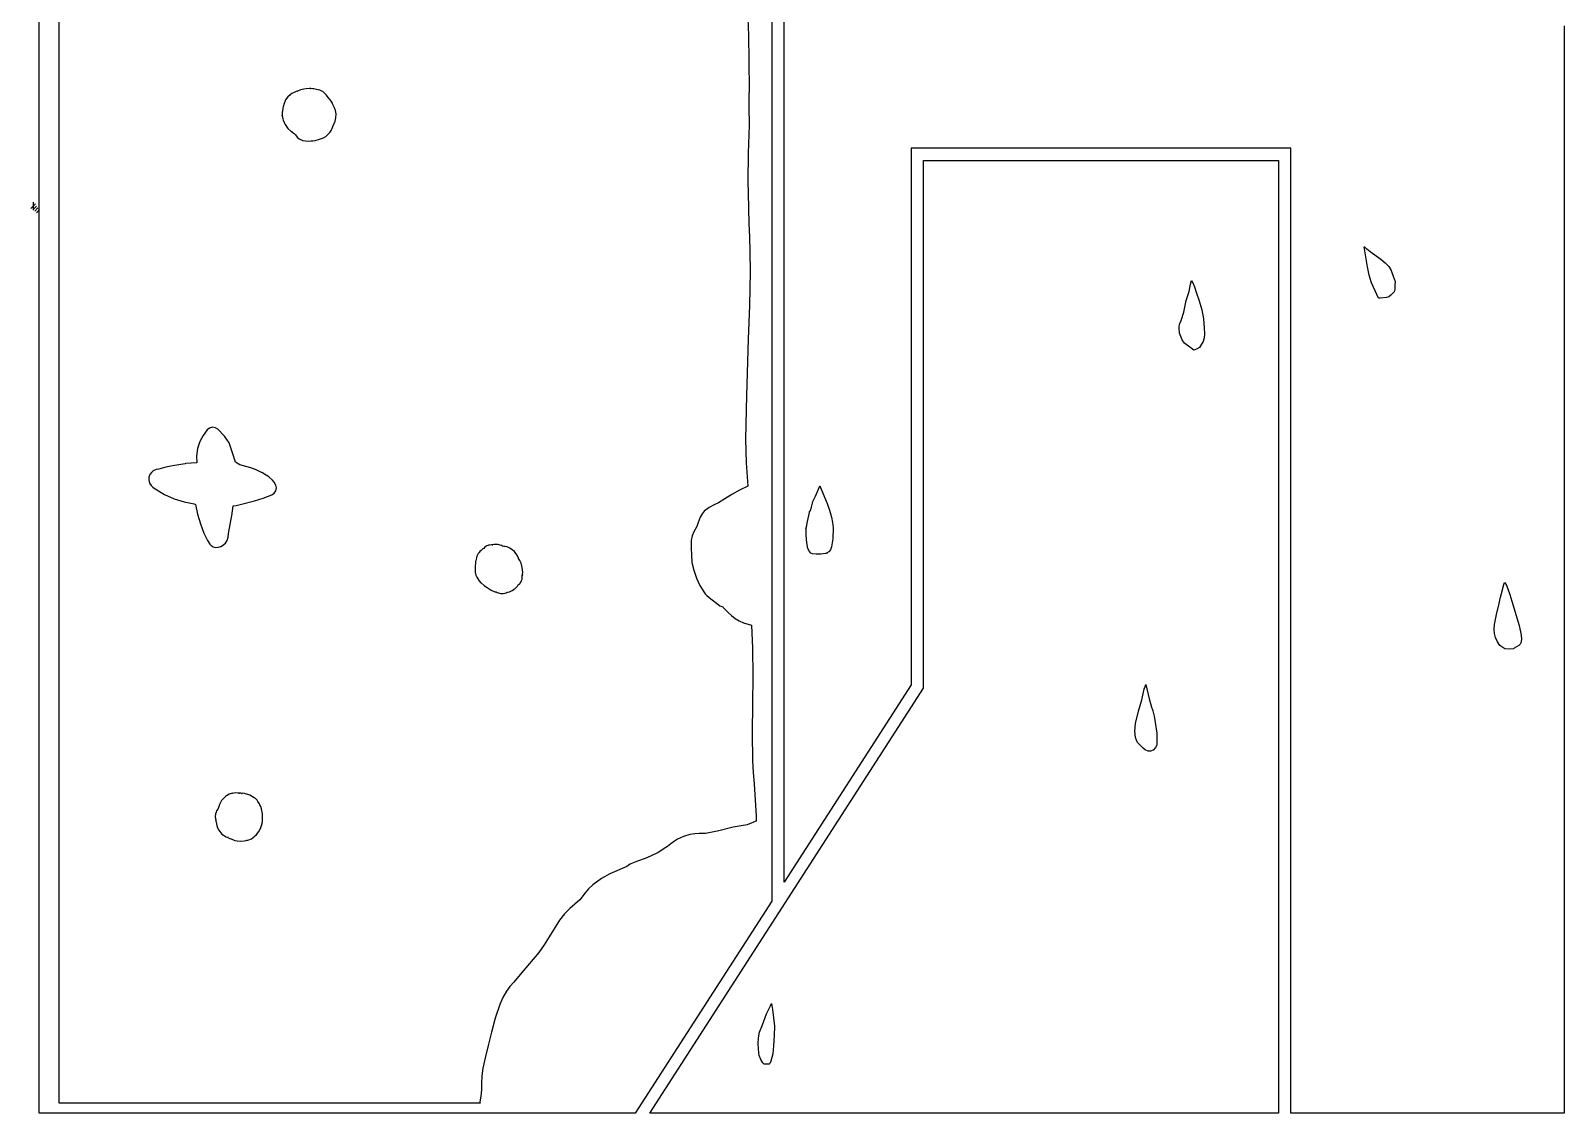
# Model space of a CAD drawing. Extents: x -1 to 498, y 2 to 4924.
# Drawn here: x -0.8 to 498, y 2 to 354.1 of the extents above; entities that cross this region are included whole.
import ezdxf

# ---------------------------------------------------------------- set-up
doc = ezdxf.new("R2010")
doc.units = 0

msp = doc.modelspace()

# ---------------------------------------------------------------- linework, layer by layer
at = {"layer": 'Calque 1'}
for p, q in [((1.99988, 2.00054), (1.99988, 803.52)), ((8.47306, 5.29195), (8.46666, 795.294)), ((240.238, 409.949), (240.238, 70.9945)), ((244.238, 77.2053), (244.238, 407.949)), ((232.393, 360.913), (232.631, 352.531)), ((497.998, 355.617), (497.998, 2.00054)), ((232.631, 352.531), (232.82, 344.247)), ((232.82, 344.247), (232.858, 334.974)), ((85.5823, 334.255), (84.938, 333.968)), ((85.5828, 334.255), (85.5823, 334.255)), ((86.0773, 334.441), (85.5828, 334.255)), ((85.9524, 334.356), (86.0773, 334.431)), ((86.0154, 334.397), (85.9524, 334.356)), ((86.9838, 334.793), (86.0154, 334.397)), ((86.0773, 334.431), (86.0773, 334.441)), ((88.0363, 335.05), (86.9838, 334.793)), ((88.7523, 335.212), (88.0363, 335.05)), ((89.8378, 335.285), (88.7523, 335.212)), ((89.8587, 335.285), (89.8378, 335.285)), ((90.3543, 335.237), (89.8587, 335.285)), ((90.24, 335.236), (90.3543, 335.237)), ((90.9335, 335.14), (90.24, 335.236)), ((91.3026, 335.12), (90.9335, 335.14)), ((91.6825, 335.068), (91.3026, 335.12)), ((92.1572, 334.974), (91.6825, 335.068)), ((92.1598, 334.959), (92.1572, 334.974)), ((92.6115, 334.86), (92.1598, 334.959)), ((92.6567, 334.844), (92.6115, 334.86)), ((93.2803, 334.689), (92.6567, 334.844)), ((93.9349, 334.429), (93.2803, 334.689)), ((94.1759, 334.246), (93.9349, 334.429)), ((94.5577, 333.964), (94.1759, 334.246)), ((232.858, 334.974), (232.858, 334.118)), ((81.2958, 329.306), (81.2397, 328.845)), ((81.6088, 330.403), (81.2958, 329.306)), ((81.9707, 331.266), (81.6088, 330.403)), ((82.0742, 331.607), (81.9707, 331.266)), ((82.8084, 332.572), (82.0742, 331.607)), ((83.4601, 333.06), (82.8084, 332.572)), ((83.6588, 333.193), (83.4601, 333.06)), ((83.591, 333.179), (83.5363, 333.11)), ((83.5363, 333.11), (83.6228, 333.161)), ((84.1752, 333.603), (83.591, 333.179)), ((83.6228, 333.161), (83.6588, 333.193)), ((84.938, 333.968), (84.1752, 333.603)), ((95.4676, 333.049), (94.5577, 333.964)), ((95.9907, 332.36), (95.4676, 333.049)), ((96.754, 331.478), (95.9907, 332.36)), ((97.3237, 330.515), (96.754, 331.478)), ((97.3798, 330.255), (97.3237, 330.515)), ((98.0243, 328.989), (97.3795, 330.255)), ((97.3795, 330.255), (97.3798, 330.255)), ((232.858, 334.118), (232.823, 333.769)), ((232.823, 333.769), (232.823, 333.616)), ((232.823, 333.616), (232.823, 329.295)), ((232.823, 329.295), (232.863, 323.331)), ((80.9629, 326.784), (80.9608, 326.772)), ((80.9608, 326.772), (80.9608, 326.772)), ((80.9608, 326.772), (81.0119, 326.301)), ((81.0129, 327.536), (80.9629, 326.784)), ((80.9883, 326.618), (80.9709, 326.589)), ((80.9709, 326.589), (81.0722, 325.978)), ((81.0119, 326.301), (80.9878, 326.618)), ((80.9878, 326.618), (80.9883, 326.618)), ((81.1219, 327.915), (81.0129, 327.536)), ((81.0722, 325.978), (81.0727, 325.978)), ((81.0727, 325.978), (81.2222, 325.427)), ((81.2397, 328.826), (81.1219, 327.915)), ((81.2222, 325.427), (81.2606, 325.362)), ((81.2606, 325.362), (81.2347, 325.408)), ((81.2347, 325.408), (81.3437, 324.966)), ((81.2397, 328.845), (81.2397, 328.826)), ((81.3437, 324.966), (81.627, 324.208)), ((97.493, 322.863), (98.2349, 324.597)), ((98.3389, 328.093), (98.0243, 328.989)), ((98.2349, 324.597), (98.4905, 325.714)), ((98.527, 327.001), (98.3389, 328.093)), ((98.4905, 325.714), (98.527, 327.001)), ((81.627, 324.208), (81.7162, 324.085)), ((81.7162, 324.085), (81.7154, 324.038)), ((81.7154, 324.038), (81.967, 323.522)), ((81.967, 323.522), (81.9673, 323.522)), ((81.9673, 323.522), (82.8372, 322.3)), ((82.8372, 322.3), (83.8051, 321.435)), ((83.8051, 321.435), (83.8053, 321.435)), ((83.8053, 321.435), (84.2125, 321.138)), ((84.2125, 321.138), (84.1893, 321.178)), ((84.1893, 321.178), (84.1898, 321.178)), ((84.1898, 321.178), (84.5758, 320.838)), ((84.5758, 320.838), (84.9081, 320.591)), ((84.9081, 320.591), (84.9126, 320.602)), ((84.9126, 320.602), (85.2926, 320.24)), ((85.2926, 320.24), (85.8739, 319.464)), ((85.8739, 319.464), (86.5774, 318.905)), ((93.1544, 318.803), (94.4299, 319.28)), ((94.4299, 319.28), (95.1665, 319.689)), ((95.1665, 319.689), (95.8859, 320.259)), ((95.8859, 320.259), (96.535, 320.942)), ((96.535, 320.942), (96.9363, 321.576)), ((96.9363, 321.576), (97.0419, 321.882)), ((97.0419, 321.882), (97.2258, 322.312)), ((97.2258, 322.312), (97.493, 322.863)), ((232.863, 323.331), (232.602, 314.262)), ((86.5774, 318.905), (87.7111, 318.412)), ((87.7111, 318.412), (88.6152, 318.251)), ((88.6152, 318.251), (88.6157, 318.251)), ((88.6157, 318.251), (89.456, 318.162)), ((89.456, 318.162), (89.4563, 318.162)), ((89.4563, 318.162), (89.4568, 318.162)), ((89.4568, 318.162), (90.3784, 318.222)), ((90.3784, 318.222), (91.015, 318.287)), ((91.015, 318.287), (91.7209, 318.373)), ((91.015, 318.287), (91.015, 318.287)), ((91.7209, 318.373), (93.1544, 318.803)), ((232.602, 314.262), (232.478, 305.034)), ((409, 315.867), (285.588, 315.867)), ((285.588, 315.867), (285.588, 141.397)), ((409, 2.00054), (409, 315.867)), ((289.589, 311.867), (405, 311.867)), ((289.589, 140.221), (289.589, 311.867)), ((405, 311.867), (405, 2.00054)), ((232.478, 305.034), (232.6, 301.252)), ((232.6, 301.252), (232.762, 291.42)), ((232.762, 291.42), (232.986, 286.932)), ((232.986, 286.932), (233.066, 282.246)), ((233.066, 282.246), (233.187, 275.628)), ((432.884, 283.816), (432.884, 283.817)), ((432.884, 283.817), (432.884, 283.816)), ((432.884, 283.816), (432.884, 283.816)), ((432.884, 283.816), (432.966, 283.784)), ((433.948, 277.292), (432.884, 283.816)), ((432.884, 283.816), (432.884, 283.816)), ((432.966, 283.784), (433.54, 283.251)), ((433.54, 283.251), (433.72, 283.102)), ((433.72, 283.102), (434.826, 282.278)), ((434.826, 282.278), (434.845, 282.264)), ((434.845, 282.264), (438.284, 279.774)), ((438.284, 279.774), (439.774, 278.56)), ((233.187, 275.628), (232.945, 264.715)), ((434.533, 274.526), (433.948, 277.292)), ((435.258, 272.063), (434.533, 274.526)), ((439.774, 278.56), (440.872, 277.398)), ((440.872, 277.398), (441.666, 276.037)), ((441.666, 276.037), (442.314, 274.243)), ((375.949, 269.24), (376.412, 271.602)), ((376.412, 271.602), (376.742, 272.865)), ((376.742, 272.865), (376.742, 272.866)), ((376.742, 272.866), (376.742, 272.866)), ((376.742, 272.866), (376.742, 272.865)), ((376.742, 272.865), (377.227, 272.054)), ((376.742, 272.865), (376.742, 272.865)), ((377.227, 272.054), (377.711, 270.772)), ((377.711, 270.772), (378.309, 269.016)), ((437.054, 268.237), (435.258, 272.063)), ((442.314, 274.243), (442.97, 272.49)), ((442.859, 269.985), (442.676, 269.1)), ((442.872, 271.468), (442.859, 269.985)), ((442.983, 272.439), (442.872, 271.468)), ((442.97, 272.49), (442.983, 272.439)), ((232.945, 264.715), (232.519, 253.754)), ((374.202, 262.552), (375.052, 266.368)), ((375.052, 266.368), (375.113, 266.656)), ((375.113, 266.656), (375.949, 269.24)), ((378.309, 269.016), (379.277, 266.169)), ((379.277, 266.169), (380.066, 263.282)), ((437.554, 267.11), (437.054, 268.237)), ((437.565, 267.087), (437.554, 267.11)), ((438.081, 267.101), (437.565, 267.087)), ((440.189, 267.273), (438.081, 267.101)), ((440.888, 267.524), (440.189, 267.273)), ((441.613, 268.031), (440.888, 267.524)), ((442.676, 269.1), (441.613, 268.031)), ((372.983, 258.851), (373.35, 259.875)), ((373.35, 259.875), (374.202, 262.552)), ((380.066, 263.282), (380.611, 260.364)), ((380.611, 260.364), (380.857, 257.426)), ((372.75, 257.453), (372.771, 257.946)), ((372.752, 257.453), (372.75, 257.453)), ((372.811, 255.683), (372.752, 257.453)), ((372.771, 257.946), (372.983, 258.851)), ((373.033, 255.138), (372.811, 255.683)), ((373.721, 253.515), (373.033, 255.138)), ((380.857, 257.426), (380.925, 255.44)), ((380.925, 255.44), (380.88, 254.136)), ((232.519, 253.754), (231.991, 235.421)), ((374.501, 252.433), (373.721, 253.515)), ((374.56, 252.381), (374.501, 252.433)), ((375.012, 252.045), (374.56, 252.381)), ((375.763, 251.495), (375.012, 252.045)), ((377.528, 250.218), (375.763, 251.495)), ((378.378, 250.528), (377.528, 250.218)), ((379.301, 250.998), (378.378, 250.528)), ((379.653, 251.535), (379.301, 250.998)), ((380.521, 253.005), (379.653, 251.535)), ((380.88, 254.136), (380.521, 253.005)), ((231.991, 235.421), (231.707, 221.234)), ((57.3849, 224.832), (56.625, 224.219)), ((58.3255, 225.091), (57.3849, 224.832)), ((59.292, 224.955), (58.3255, 225.091)), ((60.1241, 224.445), (59.292, 224.955)), ((54.2221, 220.429), (53.459, 218.193)), ((55.3214, 222.441), (54.2221, 220.429)), ((56.625, 224.219), (55.3214, 222.441)), ((62.2328, 222.165), (60.1241, 224.445)), ((63.7322, 220.062), (62.2328, 222.165)), ((64.0087, 219.405), (63.7322, 220.062)), ((231.707, 221.234), (231.697, 221.234)), ((231.697, 221.234), (231.93, 213.548)), ((53.459, 218.193), (53.1642, 215.742)), ((53.1642, 215.742), (53.1642, 215.711)), ((53.1642, 215.711), (53.2444, 213.551)), ((64.8025, 216.772), (64.0087, 219.405)), ((65.8283, 213.772), (64.8025, 216.772)), ((37.9819, 209.702), (37.6658, 208.879)), ((38.4704, 210.413), (37.9819, 209.702)), ((39.0514, 210.917), (38.4704, 210.413)), ((40.0087, 211.332), (39.0514, 210.917)), ((40.9413, 211.484), (40.0087, 211.332)), ((43.1744, 212.111), (40.9413, 211.484)), ((45.3487, 212.552), (43.1744, 212.111)), ((49.4342, 213.246), (45.3487, 212.552)), ((49.5712, 213.269), (49.4342, 213.246)), ((53.2444, 213.551), (49.5712, 213.269)), ((67.2012, 212.876), (65.8283, 213.772)), ((70.7966, 211.934), (67.2012, 212.876)), ((72.5669, 211.254), (70.7966, 211.934)), ((74.3005, 210.405), (72.5669, 211.254)), ((74.3436, 210.381), (74.3005, 210.405)), ((76.6169, 208.955), (74.3436, 210.381)), ((231.93, 213.548), (232.453, 205.98)), ((37.6009, 208.037), (37.8703, 206.964)), ((37.6025, 208.036), (37.6009, 208.037)), ((37.6658, 208.879), (37.6025, 208.036)), ((37.8703, 206.964), (38.3553, 206.182)), ((38.3553, 206.182), (38.9792, 205.602)), ((38.9792, 205.602), (39.6652, 205.135)), ((39.6652, 205.135), (39.5713, 205.194)), ((39.5713, 205.194), (39.7242, 205.089)), ((39.7242, 205.089), (39.6652, 205.135)), ((39.6652, 205.135), (42.6881, 203.25)), ((77.8686, 207.904), (76.6169, 208.955)), ((78.4399, 207.204), (77.8686, 207.904)), ((78.9235, 206.325), (78.4399, 207.204)), ((79.122, 205.401), (78.9235, 206.325)), ((78.9481, 204.472), (79.122, 205.401)), ((229.784, 204.659), (227.256, 203.25)), ((232.453, 205.98), (229.784, 204.659)), ((254.451, 202.746), (255.474, 204.99)), ((255.474, 204.99), (255.818, 206.1)), ((255.818, 206.1), (255.819, 206.1)), ((255.819, 206.1), (256.284, 205.027)), ((256.284, 205.027), (258.198, 200.356)), ((42.6881, 203.25), (45.8737, 201.851)), ((45.8737, 201.851), (49.1725, 200.808)), ((49.1725, 200.808), (52.4184, 200.175)), ((52.4184, 200.175), (52.7698, 200.04)), ((52.7698, 200.04), (53.4175, 196.898)), ((64.6125, 196.32), (65.0252, 199.56)), ((65.0252, 199.56), (66.082, 199.716)), ((66.082, 199.716), (67.3126, 200.032)), ((67.3126, 200.032), (72.0139, 201.144)), ((72.0139, 201.144), (72.046, 201.154)), ((72.046, 201.154), (74.8529, 202.082)), ((74.8529, 202.082), (77.6451, 203.154)), ((77.6451, 203.154), (78.429, 203.682)), ((78.429, 203.682), (78.9481, 204.472)), ((221.512, 199.907), (219.888, 199.059)), ((222.873, 200.545), (221.512, 199.907)), ((225.002, 201.808), (222.873, 200.545)), ((227.256, 203.25), (225.002, 201.808)), ((253.152, 199.075), (253.474, 200.442)), ((253.474, 200.442), (253.637, 200.995)), ((253.637, 200.995), (254.451, 202.746)), ((258.198, 200.356), (259.025, 198.096)), ((53.4175, 196.898), (54.402, 193.685)), ((64.0685, 193.508), (64.5305, 195.911)), ((64.5305, 195.911), (64.6125, 196.32)), ((216.972, 195.879), (216.29, 194.114)), ((217.573, 196.926), (216.972, 195.879)), ((218.282, 197.787), (217.573, 196.926)), ((219.888, 199.059), (218.282, 197.787)), ((251.908, 194.416), (252.483, 197.372)), ((252.483, 197.372), (252.545, 197.57)), ((252.545, 197.57), (252.8, 198.038)), ((252.8, 198.038), (253.152, 199.075)), ((259.025, 198.096), (259.683, 195.839)), ((259.683, 195.839), (259.997, 194.153)), ((54.402, 193.685), (55.5624, 190.696)), ((55.5624, 190.696), (56.738, 188.228)), ((63.4753, 189.407), (63.5888, 190.583)), ((63.5888, 190.583), (64.0685, 193.508)), ((214.341, 189.833), (214.016, 188.244)), ((214.871, 191.094), (214.341, 189.833)), ((215.839, 192.813), (214.871, 191.094)), ((216.29, 194.114), (215.839, 192.813)), ((251.383, 192.22), (251.35, 192.044)), ((251.35, 192.044), (251.358, 192.144)), ((251.358, 192.144), (251.383, 192.22)), ((251.382, 192.22), (251.413, 192.377)), ((251.382, 191.173), (251.382, 192.22)), ((251.428, 190.042), (251.382, 191.173)), ((251.383, 192.22), (251.383, 192.22)), ((251.413, 192.377), (251.596, 193.137)), ((251.598, 187.542), (251.428, 190.042)), ((251.596, 193.137), (251.783, 193.891)), ((251.783, 193.891), (251.908, 194.416)), ((259.997, 194.153), (260.15, 192.403)), ((260.15, 192.403), (260.059, 188.785)), ((56.738, 188.228), (57.4322, 187.096)), ((57.4322, 187.096), (57.9503, 186.622)), ((57.9503, 186.622), (58.5964, 186.261)), ((58.5964, 186.261), (59.4275, 186.055)), ((59.4275, 186.055), (60.2482, 186.077)), ((60.2482, 186.077), (61.0049, 186.276)), ((61.0049, 186.276), (61.6447, 186.604)), ((61.6447, 186.604), (62.5252, 187.382)), ((62.5252, 187.382), (63.1282, 188.328)), ((63.1282, 188.328), (63.4753, 189.407)), ((145.291, 184.661), (145.026, 184.363)), ((145.723, 185.066), (145.291, 184.661)), ((146.078, 185.323), (145.723, 185.066)), ((146.308, 185.539), (146.066, 185.344)), ((146.066, 185.344), (146.078, 185.323)), ((146.547, 185.694), (146.308, 185.539)), ((146.806, 186.001), (146.547, 185.694)), ((147.344, 186.411), (146.806, 186.001)), ((148.093, 186.752), (147.344, 186.411)), ((148.533, 186.808), (148.093, 186.752)), ((149.097, 186.837), (148.533, 186.808)), ((149.494, 186.841), (149.097, 186.837)), ((149.852, 186.938), (149.25, 186.838)), ((149.25, 186.838), (149.442, 186.827)), ((149.442, 186.827), (149.494, 186.841)), ((151.126, 186.964), (149.852, 186.938)), ((152.352, 186.62), (151.126, 186.964)), ((152.663, 186.468), (152.352, 186.62)), ((153.046, 186.35), (152.663, 186.468)), ((153.509, 186.379), (153.046, 186.35)), ((154.186, 186.218), (153.509, 186.379)), ((155.088, 185.802), (154.186, 186.218)), ((156.508, 184.691), (155.088, 185.802)), ((157.485, 183.325), (156.508, 184.691)), ((214.016, 188.244), (213.988, 187.473)), ((213.988, 187.473), (214.016, 186.814)), ((214.016, 186.814), (214.016, 186.814)), ((214.016, 186.814), (214.06, 185.789)), ((214.06, 185.789), (214.109, 183.597)), ((251.999, 185.643), (251.598, 187.542)), ((252.491, 184.713), (251.999, 185.643)), ((252.891, 184.183), (252.491, 184.713)), ((258.823, 184.58), (258.05, 184.116)), ((259.315, 185.231), (258.823, 184.58)), ((259.663, 186.171), (259.315, 185.231)), ((260.059, 188.785), (259.663, 186.171)), ((143.901, 181.445), (143.761, 179.445)), ((143.941, 181.678), (143.901, 181.445)), ((144.282, 183.163), (143.941, 181.678)), ((144.613, 183.836), (144.282, 183.163)), ((144.764, 184.043), (144.613, 183.836)), ((145.026, 184.363), (144.764, 184.043)), ((157.868, 182.551), (157.485, 183.325)), ((157.901, 182.465), (157.868, 182.551)), ((157.912, 182.442), (157.889, 182.477)), ((157.889, 182.477), (157.901, 182.465)), ((158.328, 181.785), (157.912, 182.442)), ((158.718, 180.886), (158.328, 181.785)), ((159.08, 179.474), (158.718, 180.886)), ((214.109, 183.597), (214.29, 181.136)), ((214.29, 181.136), (214.834, 178.63)), ((253.467, 183.962), (252.891, 184.183)), ((254.669, 183.806), (253.467, 183.962)), ((256.208, 183.879), (254.669, 183.806)), ((257.729, 184.07), (256.208, 183.879)), ((258.05, 184.116), (257.729, 184.07)), ((258.05, 184.116), (258.28, 184.142)), ((258.18, 184.102), (258.05, 184.116)), ((258.05, 184.116), (258.05, 184.116)), ((258.28, 184.142), (258.18, 184.102)), ((143.761, 179.445), (143.719, 178.59)), ((143.719, 178.59), (143.719, 178.591)), ((143.719, 178.591), (143.776, 177.988)), ((143.719, 178.59), (143.719, 178.59)), ((143.776, 177.988), (144.009, 177.03)), ((144.009, 177.03), (144.303, 176.332)), ((144.303, 176.332), (144.967, 175.305)), ((144.967, 175.305), (145.623, 174.545)), ((145.705, 174.525), (145.556, 174.693)), ((145.556, 174.693), (145.699, 174.559)), ((158.537, 174.502), (158.885, 175.26)), ((158.885, 175.26), (159.006, 175.72)), ((159.006, 175.72), (159.026, 175.856)), ((159.026, 175.856), (159.046, 176.04)), ((159.046, 176.04), (159.078, 176.411)), ((159.078, 176.411), (159.12, 177.066)), ((159.226, 177.912), (159.08, 179.474)), ((159.106, 176.802), (159.226, 177.912)), ((159.12, 177.066), (159.106, 176.802)), ((214.834, 178.63), (215.739, 176.066)), ((215.739, 176.066), (216.868, 173.639)), ((478.311, 173.942), (478.586, 174.604)), ((478.586, 174.604), (479.12, 173.919)), ((478.586, 174.604), (478.586, 174.604)), ((145.623, 174.545), (145.705, 174.525)), ((145.699, 174.559), (145.7, 174.558)), ((145.7, 174.558), (146.674, 173.593)), ((146.674, 173.593), (147.408, 173.087)), ((147.408, 173.087), (147.64, 172.986)), ((147.64, 172.986), (148.961, 172.11)), ((148.961, 172.11), (150.135, 171.633)), ((150.135, 171.633), (150.545, 171.557)), ((150.545, 171.557), (150.976, 171.342)), ((150.976, 171.342), (152.067, 171.067)), ((152.067, 171.067), (152.895, 171.053)), ((152.895, 171.053), (153.569, 171.166)), ((153.569, 171.166), (154.403, 171.45)), ((154.403, 171.45), (154.884, 171.596)), ((154.884, 171.596), (155.792, 172.038)), ((155.792, 172.038), (156.291, 172.377)), ((156.238, 172.375), (156.635, 172.573)), ((156.291, 172.377), (156.238, 172.375)), ((156.635, 172.573), (157.54, 173.433)), ((157.54, 173.433), (157.797, 173.842)), ((157.797, 173.842), (158.232, 174.111)), ((158.232, 174.111), (158.537, 174.502)), ((216.868, 173.639), (218.086, 171.544)), ((218.086, 171.544), (218.624, 170.905)), ((218.624, 170.905), (219.128, 170.427)), ((219.128, 170.427), (220.383, 169.335)), ((476.993, 168.857), (477.199, 169.846)), ((477.199, 169.846), (477.181, 169.784)), ((477.181, 169.784), (477.199, 169.846)), ((477.199, 169.846), (477.596, 171.045)), ((477.199, 169.846), (477.199, 169.846)), ((477.596, 171.045), (478.311, 173.942)), ((479.12, 173.919), (479.588, 172.604)), ((479.588, 172.604), (480.327, 170.669)), ((480.327, 170.669), (480.948, 168.577)), ((220.383, 169.335), (222.659, 167.523)), ((222.659, 167.523), (223.319, 167.038)), ((223.319, 167.038), (224.271, 166.678)), ((224.271, 166.678), (224.475, 166.503)), ((224.475, 166.503), (226.088, 164.868)), ((226.088, 164.868), (227.105, 163.897)), ((475.905, 164.205), (476.776, 167.762)), ((476.776, 167.762), (476.993, 168.857)), ((480.948, 168.577), (483.269, 160.669)), ((227.105, 163.897), (228.337, 162.935)), ((228.337, 162.935), (229.667, 162.144)), ((229.667, 162.144), (231.014, 161.545)), ((231.014, 161.545), (233.692, 160.758)), ((233.692, 160.758), (233.949, 153.272)), ((475.175, 159.352), (475.284, 160.955)), ((475.284, 160.955), (475.905, 164.205)), ((483.269, 160.669), (483.973, 157.442)), ((475.281, 157.998), (475.175, 159.352)), ((475.638, 156.718), (475.281, 157.998)), ((476.3, 155.34), (475.638, 156.718)), ((477.054, 154.126), (476.3, 155.34)), ((483.904, 154.987), (483.663, 154.544)), ((484.073, 156.082), (483.904, 154.987)), ((483.973, 157.442), (484.073, 156.082)), ((233.949, 153.272), (234.032, 144.183)), ((478.602, 153.055), (477.054, 154.126)), ((480.088, 152.921), (478.602, 153.055)), ((481.485, 153.087), (480.088, 152.921)), ((481.724, 153.216), (481.485, 153.087)), ((483.25, 154.149), (481.724, 153.216)), ((483.663, 154.544), (483.25, 154.149)), ((200.555, 2.00054), (289.589, 140.221)), ((234.032, 144.183), (233.925, 135.042)), ((285.588, 141.397), (244.238, 77.2053)), ((361.039, 138.458), (361.349, 139.988)), ((361.349, 139.988), (361.36, 140.009)), ((361.36, 140.009), (361.397, 140.056)), ((361.397, 140.056), (361.566, 140.38)), ((361.566, 140.38), (361.651, 140.603)), ((361.651, 140.603), (361.693, 140.753)), ((361.693, 140.753), (361.854, 141.449)), ((361.854, 141.449), (361.857, 141.449)), ((361.857, 141.449), (363.016, 136.786)), ((233.925, 135.042), (233.829, 125.848)), ((359.478, 132.728), (360.59, 136.471)), ((360.59, 136.471), (361.039, 138.458)), ((363.016, 136.786), (363.016, 136.769)), ((363.016, 136.769), (363.624, 134.551)), ((358.568, 128.812), (359.478, 132.728)), ((363.624, 134.551), (363.659, 134.435)), ((363.659, 134.435), (364.177, 132.87)), ((364.177, 132.87), (364.556, 131.131)), ((364.556, 131.131), (364.876, 129.095)), ((233.829, 125.848), (233.949, 116.6)), ((358.343, 126.309), (358.568, 128.812)), ((358.544, 124.254), (358.343, 126.312)), ((358.343, 126.312), (358.343, 126.309)), ((364.876, 129.095), (365.458, 125.651)), ((365.458, 125.651), (365.508, 122.461)), ((358.806, 123.375), (358.544, 124.254)), ((359.187, 122.61), (358.806, 123.375)), ((359.243, 122.494), (359.187, 122.61)), ((360.201, 121.658), (359.243, 122.494)), ((360.979, 120.697), (360.201, 121.658)), ((361.722, 120.159), (360.979, 120.697)), ((362.667, 119.719), (361.722, 120.159)), ((363.378, 119.722), (362.667, 119.719)), ((364.283, 120.151), (363.378, 119.722)), ((365.072, 120.944), (364.283, 120.151)), ((365.508, 121.772), (365.072, 120.944)), ((365.508, 122.461), (365.508, 121.772)), ((233.949, 116.6), (234.187, 112.786)), ((234.187, 112.786), (234.48, 109.147)), ((62.6083, 104.991), (62.0923, 104.583)), ((62.8734, 105.264), (62.6083, 104.991)), ((63.8087, 105.82), (62.8734, 105.264)), ((63.8092, 105.82), (63.8087, 105.82)), ((64.7956, 106.111), (63.8092, 105.82)), ((65.7999, 106.175), (64.731, 106.031)), ((64.731, 106.031), (64.8951, 106.086)), ((64.8951, 106.086), (64.7956, 106.111)), ((66.7577, 106.093), (65.7999, 106.175)), ((67.0964, 106.094), (66.7577, 106.093)), ((67.5065, 106.1), (66.8292, 106.107)), ((66.8292, 106.107), (67.0437, 106.082)), ((67.0437, 106.082), (67.0964, 106.094)), ((67.9552, 106.053), (67.5065, 106.1)), ((67.7923, 106.057), (67.792, 106.057)), ((67.792, 106.057), (67.9552, 106.053)), ((67.9618, 106.081), (67.7923, 106.057)), ((68.7948, 105.999), (67.9618, 106.081)), ((68.7953, 105.999), (68.7948, 105.999)), ((70.4378, 105.5), (68.7953, 105.999)), ((71.884, 104.629), (70.4378, 105.5)), ((234.48, 109.147), (235.107, 98.6577)), ((59.505, 99.9097), (59.3489, 99.3957)), ((59.6889, 100.328), (59.505, 99.9097)), ((60.1162, 100.865), (59.6889, 100.328)), ((60.3961, 101.776), (60.1162, 100.865)), ((60.3778, 101.525), (60.458, 101.794)), ((60.4196, 101.651), (60.3778, 101.525)), ((60.458, 101.794), (60.3961, 101.776)), ((60.657, 102.448), (60.4194, 101.651)), ((60.4194, 101.651), (60.4196, 101.651)), ((61.2901, 103.68), (60.657, 102.448)), ((62.0923, 104.583), (61.2901, 103.68)), ((71.8843, 104.629), (71.884, 104.629)), ((71.9227, 104.603), (71.8843, 104.629)), ((72.1412, 104.443), (71.9227, 104.603)), ((72.3531, 104.326), (72.1412, 104.443)), ((72.8532, 103.814), (72.3531, 104.326)), ((73.0942, 103.44), (72.8532, 103.814)), ((73.6001, 102.677), (73.0942, 103.44)), ((73.8761, 102.022), (73.6001, 102.677)), ((74.0089, 101.763), (73.8316, 102.154)), ((73.8316, 102.154), (73.8761, 102.022)), ((74.2735, 100.979), (74.0089, 101.763)), ((74.5777, 99.4324), (74.2735, 100.979)), ((59.2534, 98.382), (59.2467, 98.3812)), ((59.2467, 98.3812), (59.4534, 97.3658)), ((59.3483, 99.3957), (59.2534, 98.382)), ((59.3489, 99.3957), (59.3483, 99.3957)), ((59.4534, 97.3658), (59.4304, 97.4872)), ((59.4304, 97.4872), (59.4534, 97.1538)), ((59.4534, 97.1538), (59.5045, 96.7366)), ((59.5045, 96.7366), (59.5134, 96.7546)), ((59.5134, 96.7546), (59.7071, 95.596)), ((59.7071, 95.596), (59.9537, 94.8358)), ((59.9537, 94.8358), (60.3755, 94.0368)), ((73.9554, 94.6699), (74.2039, 95.2946)), ((74.2039, 95.2946), (74.3417, 95.8349)), ((74.2973, 95.719), (74.3473, 95.8997)), ((74.3224, 95.8368), (74.2973, 95.719)), ((74.3417, 95.8349), (74.3224, 95.8368)), ((74.3473, 95.8997), (74.3912, 96.0373)), ((74.3912, 96.0373), (74.4084, 96.0892)), ((74.4021, 96.0495), (74.4502, 96.2283)), ((74.4084, 96.0892), (74.4021, 96.0495)), ((74.4502, 96.2381), (74.5928, 96.9977)), ((74.4502, 96.2283), (74.4502, 96.2381)), ((74.6092, 97.9592), (74.5777, 99.4324)), ((74.5894, 97.3917), (74.6092, 97.9592)), ((74.5928, 96.9977), (74.5894, 97.3917)), ((227.65, 95.0131), (223.068, 93.9042)), ((232.199, 95.8704), (227.65, 95.0131)), ((234.791, 96.8625), (232.199, 95.8704)), ((235.172, 96.993), (234.791, 96.8625)), ((235.107, 98.6577), (235.172, 96.993)), ((60.3755, 94.0368), (61.4076, 92.7996)), ((61.4076, 92.7996), (62.7707, 91.945)), ((62.7707, 91.945), (63.3332, 91.7032)), ((63.3332, 91.7032), (63.3846, 91.7071)), ((63.3846, 91.7071), (63.3391, 91.7339)), ((63.3391, 91.7339), (63.3716, 91.7071)), ((63.3716, 91.7071), (63.9701, 91.4045)), ((63.9701, 91.4045), (63.9706, 91.4045)), ((63.9706, 91.4045), (64.2675, 91.3116)), ((64.2675, 91.3116), (64.3897, 91.2386)), ((64.3897, 91.2386), (64.39, 91.2386)), ((64.39, 91.2386), (65.6407, 90.7023)), ((65.6407, 90.7023), (66.3331, 90.6433)), ((66.3331, 90.6433), (67.3266, 90.5284)), ((67.3266, 90.5284), (68.6895, 90.6163)), ((68.6895, 90.6163), (69.2385, 90.7491)), ((69.2385, 90.7491), (69.1395, 90.7459)), ((69.1395, 90.7459), (69.14, 90.7459)), ((69.14, 90.7459), (69.1403, 90.7459)), ((69.1403, 90.7459), (69.1408, 90.7459)), ((69.1408, 90.7459), (69.1414, 90.7459)), ((69.1414, 90.7459), (69.6483, 90.8597)), ((69.6486, 90.8597), (69.6266, 90.8192)), ((69.6266, 90.8192), (69.8557, 90.8187)), ((69.6483, 90.8597), (69.6486, 90.8597)), ((69.8557, 90.8187), (71.0305, 91.3039)), ((71.0305, 91.3039), (71.5977, 91.7114)), ((71.5316, 91.6981), (71.6837, 91.8103)), ((71.6366, 91.7683), (71.5316, 91.6981)), ((71.5977, 91.7114), (71.6366, 91.7683)), ((71.6837, 91.8103), (71.8562, 91.9529)), ((71.8562, 91.9529), (71.9311, 92.0241)), ((71.9311, 92.0241), (71.9539, 92.0402)), ((71.9539, 92.0402), (72.1359, 92.1868)), ((72.1359, 92.1868), (72.6148, 92.6086)), ((72.6148, 92.6086), (72.6153, 92.6086)), ((72.6153, 92.6086), (73.0138, 93.0607)), ((72.677, 92.6678), (73.0297, 93.0943)), ((72.8111, 92.8552), (72.677, 92.6678)), ((73.0138, 93.0607), (72.8103, 92.8552)), ((72.8103, 92.8552), (72.8106, 92.8552)), ((72.8106, 92.8552), (72.8111, 92.8552)), ((73.0297, 93.0943), (73.0299, 93.0943)), ((73.0299, 93.0943), (73.2964, 93.4875)), ((73.2689, 93.4706), (73.753, 94.2098)), ((73.2964, 93.4875), (73.2689, 93.4706)), ((73.753, 94.2098), (73.7533, 94.2098)), ((73.7533, 94.2098), (73.9983, 94.7213)), ((73.9983, 94.7213), (73.9549, 94.6699)), ((73.9549, 94.6699), (73.9554, 94.6699)), ((208.615, 90.4768), (207.444, 89.6471)), ((209.61, 91.11), (208.615, 90.4768)), ((211.477, 91.9871), (209.61, 91.11)), ((213.618, 92.6686), (211.477, 91.9871)), ((215.209, 92.9054), (213.618, 92.6686)), ((216.613, 92.9552), (215.209, 92.9054)), ((218.735, 92.9914), (216.613, 92.9552)), ((223.068, 93.9042), (218.735, 92.9914)), ((199.037, 84.8346), (196.545, 84.0057)), ((200.813, 85.5998), (199.037, 84.8346)), ((203.318, 86.8523), (200.813, 85.5998)), ((205.788, 88.4517), (203.318, 86.8523)), ((206.268, 88.8012), (205.788, 88.4517)), ((207.444, 89.6471), (206.268, 88.8012)), ((187.604, 79.8816), (184.838, 78.3965)), ((193.067, 82.297), (187.604, 79.8816)), ((193.466, 82.5208), (193.067, 82.297)), ((193.6, 82.6737), (193.466, 82.5208)), ((194.171, 83.0402), (193.6, 82.6737)), ((194.431, 83.1582), (194.171, 83.0402)), ((196.545, 84.0057), (194.431, 83.1582)), ((180.626, 74.9871), (179.541, 73.6549)), ((182.006, 76.3388), (180.626, 74.9871)), ((184.838, 78.3965), (182.006, 76.3388)), ((177.802, 71.4602), (174.559, 68.5717)), ((179.541, 73.6549), (177.802, 71.4602)), ((240.238, 70.9945), (195.795, 2.00054)), ((172.877, 66.917), (171.193, 64.7943)), ((174.559, 68.5717), (172.877, 66.917)), ((171.193, 64.7943), (167.789, 59.3746)), ((166.178, 56.7904), (164.467, 54.3517)), ((167.789, 59.3746), (166.178, 56.7904)), ((164.467, 54.3517), (158.436, 47.1339)), ((158.436, 47.1339), (156.291, 44.6974)), ((153.985, 41.7745), (152.81, 39.6364)), ((155.026, 43.2162), (153.985, 41.7745)), ((156.291, 44.6974), (155.026, 43.2162)), ((151.811, 37.4346), (150.234, 32.9224)), ((152.81, 39.6364), (151.811, 37.4346)), ((238.516, 34.3418), (239.803, 36.9469)), ((239.803, 36.9469), (240.134, 37.7251)), ((240.134, 37.7251), (240.136, 37.7251)), ((240.136, 37.7251), (240.425, 35.7341)), ((240.425, 35.7341), (241.132, 30.3321)), ((150.234, 32.9224), (149.039, 28.4033)), ((236.287, 28.3424), (237.214, 30.7792)), ((237.214, 30.7792), (238.516, 34.3418)), ((241.132, 30.3321), (241.049, 27.3264)), ((149.039, 28.4033), (148.01, 24.0456)), ((235.791, 24.6092), (235.909, 26.5062)), ((235.909, 26.5062), (236.287, 28.3424)), ((241.049, 27.3264), (240.797, 23.9503)), ((147.094, 20.4526), (146.242, 16.6479)), ((148.01, 24.0456), (147.094, 20.4526)), ((235.791, 24.6039), (235.791, 24.6092)), ((236.044, 21.5373), (235.791, 24.6039)), ((236.129, 20.86), (236.044, 21.5373)), ((236.703, 19.545), (236.098, 20.8415)), ((236.098, 20.8415), (236.126, 20.7674)), ((236.126, 20.7674), (236.129, 20.86)), ((240.542, 21.3072), (239.958, 18.9815)), ((240.797, 23.9503), (240.542, 21.3072)), ((146.242, 16.6479), (145.933, 14.1581)), ((237.362, 18.3809), (236.703, 19.545)), ((237.748, 17.9814), (237.362, 18.3809)), ((237.831, 17.9522), (237.748, 17.9814)), ((238.382, 17.9972), (237.831, 17.9522)), ((239.408, 18.0078), (238.382, 17.9972)), ((239.505, 18.0845), (239.408, 18.0078)), ((239.581, 18.2433), (239.505, 18.0845)), ((239.958, 18.9815), (239.581, 18.2433)), ((145.833, 11.7954), (145.787, 9.58613)), ((145.933, 14.1581), (145.833, 11.7954)), ((145.416, 5.29195), (8.47306, 5.29195)), ((145.643, 7.55678), (145.302, 5.72851)), ((145.302, 5.72851), (145.302, 5.72851)), ((145.302, 5.72851), (145.416, 5.29195)), ((145.787, 9.58613), (145.643, 7.55678)), ((195.795, 2.00054), (1.99988, 2.00054)), ((405, 2.00054), (200.555, 2.00054)), ((497.998, 2.00054), (409, 2.00054))]:
    msp.add_line(p, q, dxfattribs=at)
at = {"layer": 'Layer 1'}
for p, q in [((0.793749, 297.794), (-0.793749, 296.206)), ((0, 298.323), (0, 295.677)), ((1.05833, 297), (0, 295.94167)), ((1.5875, 296.471), (0.52917, 295.41267)), ((2.11666, 295.942), (1.05833, 294.88367))]:
    msp.add_line(p, q, dxfattribs=at)

doc.saveas('drawing.dxf')
